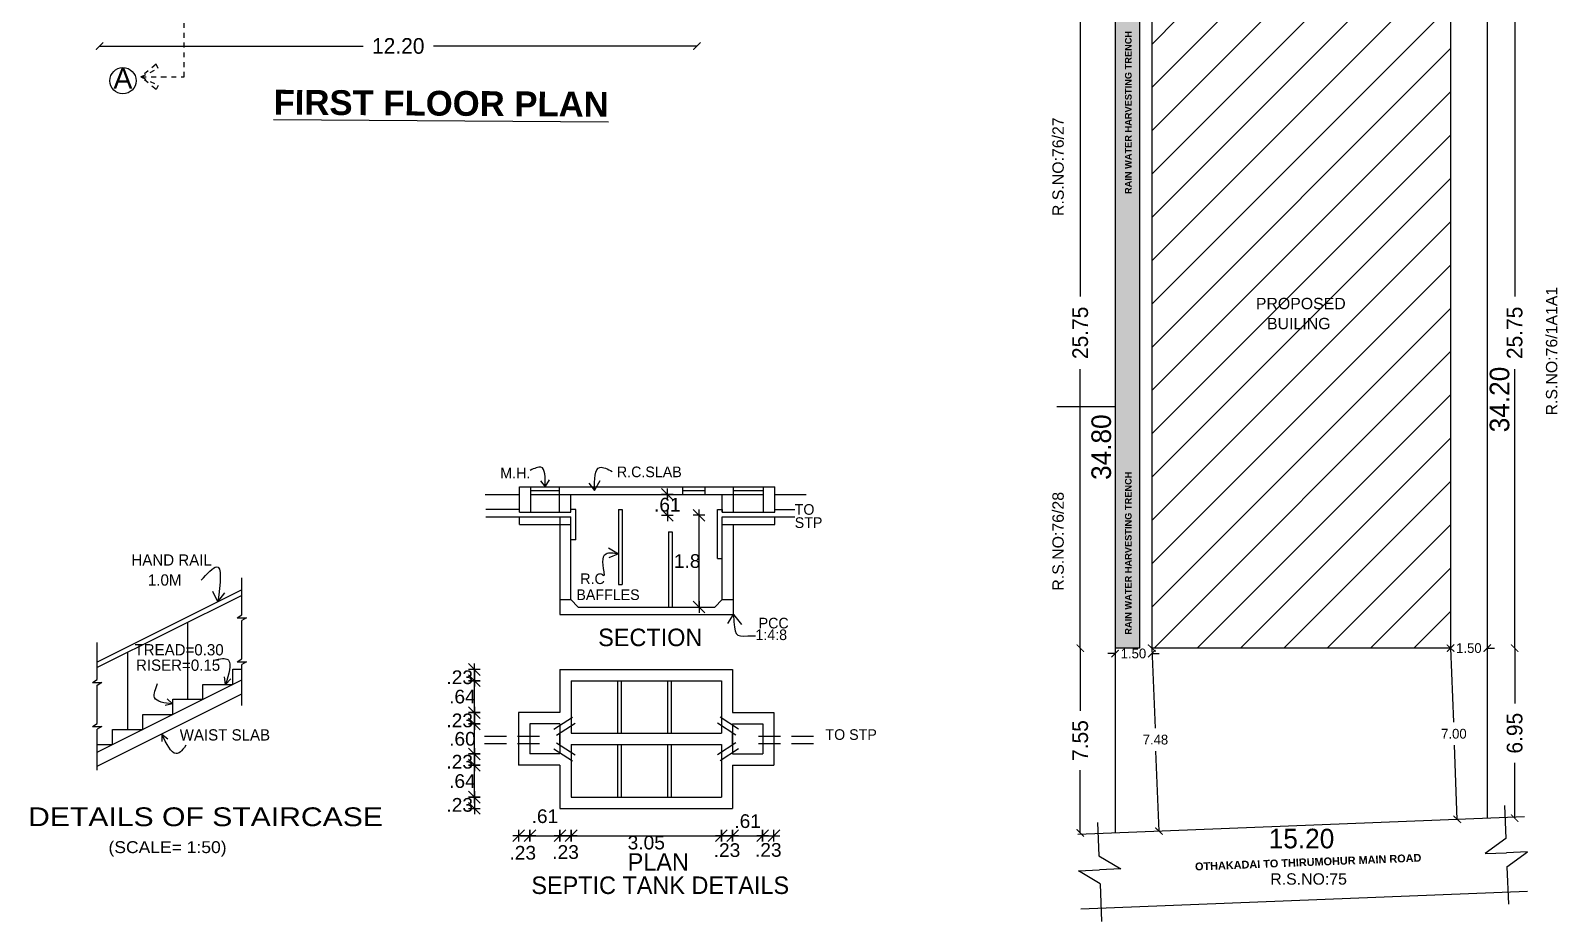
# Model space of a CAD drawing. Header units: metres. Extents: x 21686 to 22035, y 16742 to 16822.
# Drawn here: x 21707.52 to 21738.7, y 16749.36 to 16767.55 of the extents above; entities that cross this region are included whole.
import ezdxf
from ezdxf.enums import TextEntityAlignment as Align

# ---------------------------------------------------------------- set-up
doc = ezdxf.new("R2010")
doc.units = ezdxf.units.M
doc.header["$LTSCALE"] = 1.8
doc.header["$MEASUREMENT"] = 0
doc.linetypes.add('CENTER', pattern=[2, 1.25, -0.25, 0.25, -0.25])
doc.linetypes.add('HIDDEN', pattern=[0.375, 0.25, -0.125])
doc.styles.add('ARIAL', font='arial.ttf')
doc.styles.get("Standard").update_dxf_attribs({"font": 'arial.ttf'})
doc.styles.add('THIN', font='GOTHIC.TTF', dxfattribs={"height": 1})
doc.styles.add('thin1', font='arial.ttf')
doc.styles.add('TR', font='arialbd.ttf')
doc.styles.add('USA TEXT', font='GOTHIC.TTF')
doc.dimstyles.new('1-100-ED', dxfattribs={"dimtxt": 0.25, "dimasz": 0.15, "dimexe": 0.18, "dimexo": 0.0625, "dimgap": 0.129, "dimtad": 0, "dimtih": 1, "dimtoh": 1, "dimzin": 0, "dimdsep": 46, "dimtxsty": 'USA TEXT', "dimblk": 'ARCHTICK', "dimcen": 0.1, "dimse1": 1, "dimse2": 1, "dimadec": 0, "dimazin": 0, "dimtfac": 1, "dimtofl": 0, "dimtmove": 0, "dimatfit": 3, "dimldrblk": 'ARCHTICK', "dimfxl": 0, "dimtolj": 1, "dimtzin": 0, "dimarcsym": 0})
doc.dimstyles.new('Copy of 8DIM(NEW)', dxfattribs={"dimtxt": 0.28, "dimasz": 0.04, "dimexe": 0.18, "dimexo": 0.0625, "dimgap": 0.15, "dimtad": 0, "dimzin": 3, "dimdsep": 46, "dimtxsty": 'thin1', "dimblk": 'ER', "dimcen": 0.09, "dimse1": 1, "dimse2": 1, "dimadec": 0, "dimazin": 0, "dimtfac": 1, "dimtofl": 0, "dimtmove": 0, "dimatfit": 3, "dimldrblk": 'CLOSED', "dimfxl": 0, "dimfrac": 2, "dimtolj": 1, "dimtzin": 0, "dimarcsym": 0})

# ---------------------------------------------------------------- blocks, each defined once
blk = doc.blocks.new('*D86')
at = {"layer": 'Defpoints', "color": 0}
for p in [(21737.269, 16768.566), (21737.269, 16751.466), (21737.522, 16751.466)]:
    blk.add_point(p, dxfattribs=at)
at = {"color": 0, "insert": (21737.522, 16760.016), "char_height": 0.4, "attachment_point": 5, "rotation": 90, "style": 'USA TEXT'}
blk.add_mtext('\\A1;34.20', dxfattribs=at)
blk = doc.blocks.new('_ArchTick')
at = {"color": 0, "linetype": 'ByBlock', "const_width": 0.15}
blk.add_lwpolyline([(-0.5, -0.5), (0.5, 0.5)], dxfattribs=at)
blk = doc.blocks.new('*D87')
at = {"layer": 'Defpoints', "color": 0}
for p in [(21729.669, 16768.566), (21729.388, 16751.166), (21729.669, 16751.166)]:
    blk.add_point(p, dxfattribs=at)
at = {"color": 0, "insert": (21729.388, 16759.043), "char_height": 0.4, "attachment_point": 5, "rotation": 90, "style": 'USA TEXT'}
blk.add_mtext('\\A1;34.80', dxfattribs=at)
blk = doc.blocks.new('*D88')
at = {"layer": 'Defpoints', "color": 0}
for p in [(21737.269, 16751.466), (21729.669, 16751.166), (21737.28, 16751.198)]:
    blk.add_point(p, dxfattribs=at)
at = {"color": 0, "insert": (21733.476, 16751.048), "char_height": 0.4, "attachment_point": 5, "style": 'USA TEXT'}
blk.add_mtext('\\A1;15.20', dxfattribs=at)
blk = doc.blocks.new('*D90')
at = {"color": 0, "lineweight": -2}
for p, q in [((21728.958, 16767.816), (21728.958, 16762.116)), ((21728.958, 16754.939), (21728.958, 16760.638))]:
    blk.add_line(p, q, dxfattribs=at)
at = {"layer": 'Defpoints', "color": 0}
for p in [(21730.419, 16767.816), (21728.958, 16754.939), (21730.419, 16754.939)]:
    blk.add_point(p, dxfattribs=at)
at = {"color": 0, "lineweight": -2, "xscale": 0.15, "yscale": 0.15, "zscale": 0.15}
for p, rotation in [((21728.958, 16767.816), 90), ((21728.958, 16754.939), 270)]:
    blk.add_blockref('_ArchTick', p, dxfattribs=dict(at, rotation=rotation))
at = {"color": 0, "insert": (21728.958, 16761.377), "char_height": 0.32, "attachment_point": 5, "rotation": 90, "style": 'USA TEXT'}
blk.add_mtext('\\A1;25.75', dxfattribs=at)
blk = doc.blocks.new('*D91')
at = {"color": 0, "lineweight": -2}
for p, q in [((21737.829, 16767.816), (21737.829, 16762.116)), ((21737.829, 16754.939), (21737.829, 16760.638))]:
    blk.add_line(p, q, dxfattribs=at)
at = {"layer": 'Defpoints', "color": 0}
for p in [(21736.519, 16767.816), (21737.829, 16767.816), (21736.519, 16754.939)]:
    blk.add_point(p, dxfattribs=at)
at = {"color": 0, "lineweight": -2, "xscale": 0.15, "yscale": 0.15, "zscale": 0.15}
for p, rotation in [((21737.829, 16767.816), 90), ((21737.829, 16754.939), 270)]:
    blk.add_blockref('_ArchTick', p, dxfattribs=dict(at, rotation=rotation))
at = {"color": 0, "insert": (21737.829, 16761.377), "char_height": 0.32, "attachment_point": 5, "rotation": 90, "style": 'USA TEXT'}
blk.add_mtext('\\A1;25.75', dxfattribs=at)
blk = doc.blocks.new('*D97')
at = {"color": 0, "lineweight": -2}
for p, q in [((21708.93, 16767.234), (21714.314, 16767.234)), ((21721.13, 16767.234), (21715.747, 16767.234))]:
    blk.add_line(p, q, dxfattribs=at)
at = {"layer": 'Defpoints', "color": 0}
for p in [(21708.93, 16767.689), (21721.13, 16767.689), (21708.93, 16767.234)]:
    blk.add_point(p, dxfattribs=at)
at = {"color": 0, "lineweight": -2, "xscale": 0.15, "yscale": 0.15, "zscale": 0.15, "rotation": 180}
blk.add_blockref('_ArchTick', (21708.93, 16767.234), dxfattribs=at)
at = {"color": 0, "lineweight": -2, "xscale": 0.15, "yscale": 0.15, "zscale": 0.15}
blk.add_blockref('_ArchTick', (21721.13, 16767.234), dxfattribs=at)
at = {"color": 0, "insert": (21715.03, 16767.234), "char_height": 0.32, "attachment_point": 5, "style": 'USA TEXT'}
blk.add_mtext('\\A1;12.20', dxfattribs=at)
blk = doc.blocks.new('*D115')
at = {"color": 0, "lineweight": -2}
for p, q in [((21736.519, 16754.939), (21736.369, 16754.939)), ((21737.269, 16754.939), (21737.419, 16754.939))]:
    blk.add_line(p, q, dxfattribs=at)
at = {"layer": 'Defpoints', "color": 0}
for p in [(21736.519, 16754.939), (21737.269, 16754.939), (21737.269, 16754.939)]:
    blk.add_point(p, dxfattribs=at)
at = {"color": 0, "lineweight": -2, "xscale": 0.15, "yscale": 0.15, "zscale": 0.15}
blk.add_blockref('_ArchTick', (21736.519, 16754.939), dxfattribs=at)
at = {"color": 0, "lineweight": -2, "xscale": 0.15, "yscale": 0.15, "zscale": 0.15, "rotation": 180}
blk.add_blockref('_ArchTick', (21737.269, 16754.939), dxfattribs=at)
at = {"color": 0, "insert": (21736.894, 16754.939), "char_height": 0.2, "attachment_point": 5, "style": 'USA TEXT'}
blk.add_mtext('\\A1;1.50', dxfattribs=at)
blk = doc.blocks.new('*D116')
at = {"color": 0, "lineweight": -2}
for p, q in [((21729.669, 16754.829), (21729.519, 16754.829)), ((21730.419, 16754.829), (21730.569, 16754.829))]:
    blk.add_line(p, q, dxfattribs=at)
at = {"layer": 'Defpoints', "color": 0}
for p in [(21729.669, 16754.939), (21729.669, 16754.829), (21730.419, 16754.939)]:
    blk.add_point(p, dxfattribs=at)
at = {"color": 0, "lineweight": -2, "xscale": 0.15, "yscale": 0.15, "zscale": 0.15}
blk.add_blockref('_ArchTick', (21729.669, 16754.829), dxfattribs=at)
at = {"color": 0, "lineweight": -2, "xscale": 0.15, "yscale": 0.15, "zscale": 0.15, "rotation": 180}
blk.add_blockref('_ArchTick', (21730.419, 16754.829), dxfattribs=at)
at = {"color": 0, "insert": (21730.044, 16754.829), "char_height": 0.2, "attachment_point": 5, "style": 'USA TEXT'}
blk.add_mtext('\\A1;1.50', dxfattribs=at)
blk = doc.blocks.new('*D117')
at = {"color": 0, "lineweight": -2}
for p, q in [((21730.419, 16754.939), (21730.484, 16753.304)), ((21730.567, 16751.201), (21730.502, 16752.836))]:
    blk.add_line(p, q, dxfattribs=at)
at = {"layer": 'Defpoints', "color": 0}
for p in [(21730.419, 16754.939), (21730.567, 16751.201), (21730.567, 16751.201)]:
    blk.add_point(p, dxfattribs=at)
at = {"color": 0, "lineweight": -2, "xscale": 0.15, "yscale": 0.15, "zscale": 0.15}
for p, rotation in [((21730.419, 16754.939), 92.26050191181456), ((21730.567, 16751.201), 272.2605019118146)]:
    blk.add_blockref('_ArchTick', p, dxfattribs=dict(at, rotation=rotation))
at = {"color": 0, "insert": (21730.493, 16753.07), "char_height": 0.2, "attachment_point": 5, "style": 'USA TEXT'}
blk.add_mtext('\\A1;7.48', dxfattribs=at)
blk = doc.blocks.new('*D118')
at = {"color": 0, "lineweight": -2}
for p, q in [((21736.519, 16754.939), (21736.579, 16753.424)), ((21736.657, 16751.442), (21736.597, 16752.956))]:
    blk.add_line(p, q, dxfattribs=at)
at = {"layer": 'Defpoints', "color": 0}
for p in [(21736.519, 16754.939), (21736.657, 16751.442), (21736.657, 16751.442)]:
    blk.add_point(p, dxfattribs=at)
at = {"color": 0, "lineweight": -2, "xscale": 0.15, "yscale": 0.15, "zscale": 0.15}
for p, rotation in [((21736.519, 16754.939), 92.26050190616213), ((21736.657, 16751.442), 272.2605019061621)]:
    blk.add_blockref('_ArchTick', p, dxfattribs=dict(at, rotation=rotation))
at = {"color": 0, "insert": (21736.588, 16753.19), "char_height": 0.2, "attachment_point": 5, "style": 'USA TEXT'}
blk.add_mtext('\\A1;7.00', dxfattribs=at)
blk = doc.blocks.new('*D126')
at = {"color": 0, "lineweight": -2}
for p, q in [((21728.958, 16754.939), (21728.958, 16753.659)), ((21728.958, 16751.166), (21728.958, 16752.446))]:
    blk.add_line(p, q, dxfattribs=at)
at = {"layer": 'Defpoints', "color": 0}
for p in [(21729.669, 16754.939), (21728.958, 16751.166), (21729.669, 16751.166)]:
    blk.add_point(p, dxfattribs=at)
at = {"color": 0, "lineweight": -2, "xscale": 0.15, "yscale": 0.15, "zscale": 0.15}
for p, rotation in [((21728.958, 16754.939), 90), ((21728.958, 16751.166), 270)]:
    blk.add_blockref('_ArchTick', p, dxfattribs=dict(at, rotation=rotation))
at = {"color": 0, "insert": (21728.958, 16753.052), "char_height": 0.32, "attachment_point": 5, "rotation": 90, "style": 'USA TEXT'}
blk.add_mtext('\\A1;7.55', dxfattribs=at)
blk = doc.blocks.new('*D127')
at = {"color": 0, "lineweight": -2}
for p, q in [((21737.829, 16754.939), (21737.829, 16753.809)), ((21737.829, 16751.466), (21737.829, 16752.595))]:
    blk.add_line(p, q, dxfattribs=at)
at = {"layer": 'Defpoints', "color": 0}
for p in [(21737.269, 16754.939), (21737.269, 16751.466), (21737.829, 16751.466)]:
    blk.add_point(p, dxfattribs=at)
at = {"color": 0, "lineweight": -2, "xscale": 0.15, "yscale": 0.15, "zscale": 0.15}
for p, rotation in [((21737.829, 16754.939), 90), ((21737.829, 16751.466), 270)]:
    blk.add_blockref('_ArchTick', p, dxfattribs=dict(at, rotation=rotation))
at = {"color": 0, "insert": (21737.829, 16753.202), "char_height": 0.32, "attachment_point": 5, "rotation": 90, "style": 'USA TEXT'}
blk.add_mtext('\\A1;6.95', dxfattribs=at)
blk = doc.blocks.new('ER')
for p, q in [((-3, -3), (3, 3)), ((-3, 0), (3, 0)), ((0, -3), (0, 3))]:
    blk.add_line(p, q)
blk = doc.blocks.new('*D13')
at = {"color": 0, "lineweight": -2}
blk.add_line((7299.323, 5097.405), (7299.323, 5097.977), dxfattribs=at)
at = {"layer": 'Defpoints', "color": 0}
for p in [(7299.323, 5098.017), (7301.07, 5098.017), (7301.3, 5097.365)]:
    blk.add_point(p, dxfattribs=at)
at = {"color": 0, "lineweight": -2, "xscale": 0.04, "yscale": 0.04, "zscale": 0.04}
for p, rotation in [((7299.323, 5098.017), 90), ((7299.323, 5097.365), 270)]:
    blk.add_blockref('ER', p, dxfattribs=dict(at, rotation=rotation))
at = {"color": 0, "insert": (7299.079, 5097.691), "char_height": 0.28, "attachment_point": 5, "style": 'thin1'}
blk.add_mtext('\\A1;.64', dxfattribs=at)
blk = doc.blocks.new('_CLOSED')
at = {"color": 0, "linetype": 'ByBlock', "lineweight": -2}
for p, q in [((-1, 0.166667), (0, 0)), ((-1, 0.166667), (-1, -0.166667)), ((0, 0), (-1, -0.166667)), ((0, 0), (-1, 0))]:
    blk.add_line(p, q, dxfattribs=at)
blk = doc.blocks.new('*D14')
at = {"color": 0, "lineweight": -2}
blk.add_line((7299.323, 5098.287), (7299.323, 5098.82), dxfattribs=at)
at = {"layer": 'Defpoints', "color": 0}
for p in [(7299.323, 5098.86), (7300.764, 5098.86), (7300.764, 5098.247)]:
    blk.add_point(p, dxfattribs=at)
at = {"color": 0, "lineweight": -2, "xscale": 0.04, "yscale": 0.04, "zscale": 0.04}
for p, rotation in [((7299.323, 5098.86), 90), ((7299.323, 5098.247), 270)]:
    blk.add_blockref('ER', p, dxfattribs=dict(at, rotation=rotation))
at = {"color": 0, "insert": (7299.079, 5098.554), "char_height": 0.28, "attachment_point": 5, "style": 'thin1'}
blk.add_mtext('\\A1;.60', dxfattribs=at)
blk = doc.blocks.new('*D15')
at = {"color": 0, "lineweight": -2}
blk.add_line((7303.911, 5101.287), (7303.911, 5103.08), dxfattribs=at)
at = {"layer": 'Defpoints', "color": 0}
for p in [(7303.911, 5103.12), (7304.236, 5103.12), (7304.236, 5101.247)]:
    blk.add_point(p, dxfattribs=at)
at = {"color": 0, "lineweight": -2, "xscale": 0.04, "yscale": 0.04, "zscale": 0.04}
for p, rotation in [((7303.911, 5103.12), 90), ((7303.911, 5101.247), 270)]:
    blk.add_blockref('ER', p, dxfattribs=dict(at, rotation=rotation))
at = {"color": 0, "insert": (7303.669, 5102.184), "char_height": 0.28, "attachment_point": 5, "style": 'thin1'}
blk.add_mtext('\\A1;1.8', dxfattribs=at)
blk = doc.blocks.new('*D16')
at = {"color": 0, "lineweight": -2}
blk.add_line((7301.11, 5096.578), (7301.26, 5096.578), dxfattribs=at)
at = {"layer": 'Defpoints', "color": 0}
for p in [(7301.07, 5097.41), (7301.3, 5097.199), (7301.3, 5096.578)]:
    blk.add_point(p, dxfattribs=at)
at = {"color": 0, "lineweight": -2, "xscale": 0.04, "yscale": 0.04, "zscale": 0.04, "rotation": 180}
blk.add_blockref('ER', (7301.07, 5096.578), dxfattribs=at)
at = {"color": 0, "lineweight": -2, "xscale": 0.04, "yscale": 0.04, "zscale": 0.04}
blk.add_blockref('ER', (7301.3, 5096.578), dxfattribs=at)
at = {"color": 0, "insert": (7301.185, 5096.242), "char_height": 0.28, "attachment_point": 5, "style": 'thin1'}
blk.add_mtext('\\A1;.23', dxfattribs=at)
blk = doc.blocks.new('*D17')
at = {"color": 0, "lineweight": -2}
blk.add_line((7301.34, 5096.578), (7304.327, 5096.578), dxfattribs=at)
at = {"layer": 'Defpoints', "color": 0}
for p in [(7301.3, 5097.365), (7304.367, 5097.365), (7304.367, 5096.578)]:
    blk.add_point(p, dxfattribs=at)
at = {"color": 0, "lineweight": -2, "xscale": 0.04, "yscale": 0.04, "zscale": 0.04, "rotation": 180}
blk.add_blockref('ER', (7301.3, 5096.578), dxfattribs=at)
at = {"color": 0, "lineweight": -2, "xscale": 0.04, "yscale": 0.04, "zscale": 0.04}
blk.add_blockref('ER', (7304.367, 5096.578), dxfattribs=at)
at = {"color": 0, "insert": (7302.834, 5096.435), "char_height": 0.28, "attachment_point": 5, "style": 'thin1'}
blk.add_mtext('\\A1;3.05', dxfattribs=at)
blk = doc.blocks.new('*D18')
at = {"color": 0, "lineweight": -2}
blk.add_line((7300.497, 5096.576), (7301.03, 5096.576), dxfattribs=at)
at = {"layer": 'Defpoints', "color": 0}
for p in [(7300.457, 5097.908), (7301.07, 5097.238), (7301.07, 5096.576)]:
    blk.add_point(p, dxfattribs=at)
at = {"color": 0, "lineweight": -2, "xscale": 0.04, "yscale": 0.04, "zscale": 0.04, "rotation": 180}
blk.add_blockref('ER', (7300.457, 5096.576), dxfattribs=at)
at = {"color": 0, "lineweight": -2, "xscale": 0.04, "yscale": 0.04, "zscale": 0.04}
blk.add_blockref('ER', (7301.07, 5096.576), dxfattribs=at)
at = {"color": 0, "insert": (7300.764, 5096.974), "char_height": 0.28, "attachment_point": 5, "style": 'thin1'}
blk.add_mtext('\\A1;.61', dxfattribs=at)
blk = doc.blocks.new('*D19')
at = {"color": 0, "lineweight": -2}
blk.add_line((7300.267, 5096.576), (7300.417, 5096.576), dxfattribs=at)
at = {"layer": 'Defpoints', "color": 0}
for p in [(7300.227, 5097.683), (7300.457, 5097.913), (7300.457, 5096.576)]:
    blk.add_point(p, dxfattribs=at)
at = {"color": 0, "lineweight": -2, "xscale": 0.04, "yscale": 0.04, "zscale": 0.04, "rotation": 180}
blk.add_blockref('ER', (7300.227, 5096.576), dxfattribs=at)
at = {"color": 0, "lineweight": -2, "xscale": 0.04, "yscale": 0.04, "zscale": 0.04}
blk.add_blockref('ER', (7300.457, 5096.576), dxfattribs=at)
at = {"color": 0, "insert": (7300.311, 5096.227), "char_height": 0.28, "attachment_point": 5, "style": 'thin1'}
blk.add_mtext('\\A1;.23', dxfattribs=at)
blk = doc.blocks.new('*D20')
at = {"color": 0, "lineweight": -2}
blk.add_line((7299.323, 5099.13), (7299.323, 5099.702), dxfattribs=at)
at = {"layer": 'Defpoints', "color": 0}
for p in [(7299.323, 5099.742), (7301.3, 5099.742), (7300.764, 5099.09)]:
    blk.add_point(p, dxfattribs=at)
at = {"color": 0, "lineweight": -2, "xscale": 0.04, "yscale": 0.04, "zscale": 0.04}
for p, rotation in [((7299.323, 5099.742), 90), ((7299.323, 5099.09), 270)]:
    blk.add_blockref('ER', p, dxfattribs=dict(at, rotation=rotation))
at = {"color": 0, "insert": (7299.079, 5099.416), "char_height": 0.28, "attachment_point": 5, "style": 'thin1'}
blk.add_mtext('\\A1;.64', dxfattribs=at)
blk = doc.blocks.new('*D21')
at = {"color": 0, "lineweight": -2}
for p, q in [((7303.264, 5103.507), (7303.264, 5103.477)), ((7303.264, 5103.16), (7303.264, 5103.191))]:
    blk.add_line(p, q, dxfattribs=at)
at = {"layer": 'Defpoints', "color": 0}
for p in [(7303.264, 5103.547), (7304.068, 5103.547), (7304.567, 5103.12)]:
    blk.add_point(p, dxfattribs=at)
at = {"color": 0, "lineweight": -2, "xscale": 0.04, "yscale": 0.04, "zscale": 0.04}
for p, rotation in [((7303.264, 5103.547), 90), ((7303.264, 5103.12), 270)]:
    blk.add_blockref('ER', p, dxfattribs=dict(at, rotation=rotation))
at = {"color": 0, "insert": (7303.264, 5103.334), "char_height": 0.28, "attachment_point": 5, "style": 'thin1'}
blk.add_mtext('\\A1;.61', dxfattribs=at)
blk = doc.blocks.new('*D22')
at = {"color": 0, "lineweight": -2}
blk.add_line((7305.25, 5096.578), (7305.4, 5096.578), dxfattribs=at)
at = {"layer": 'Defpoints', "color": 0}
for p in [(7305.21, 5097.915), (7305.44, 5097.685), (7305.44, 5096.578)]:
    blk.add_point(p, dxfattribs=at)
at = {"color": 0, "lineweight": -2, "xscale": 0.04, "yscale": 0.04, "zscale": 0.04, "rotation": 180}
blk.add_blockref('ER', (7305.21, 5096.578), dxfattribs=at)
at = {"color": 0, "lineweight": -2, "xscale": 0.04, "yscale": 0.04, "zscale": 0.04}
blk.add_blockref('ER', (7305.44, 5096.578), dxfattribs=at)
at = {"color": 0, "insert": (7305.325, 5096.285), "char_height": 0.28, "attachment_point": 5, "style": 'thin1'}
blk.add_mtext('\\A1;.23', dxfattribs=at)
blk = doc.blocks.new('*D23')
at = {"color": 0, "lineweight": -2}
blk.add_line((7304.637, 5096.578), (7305.17, 5096.578), dxfattribs=at)
at = {"layer": 'Defpoints', "color": 0}
for p in [(7305.21, 5097.911), (7304.597, 5096.799), (7305.21, 5096.578)]:
    blk.add_point(p, dxfattribs=at)
at = {"color": 0, "lineweight": -2, "xscale": 0.04, "yscale": 0.04, "zscale": 0.04, "rotation": 180}
blk.add_blockref('ER', (7304.597, 5096.578), dxfattribs=at)
at = {"color": 0, "lineweight": -2, "xscale": 0.04, "yscale": 0.04, "zscale": 0.04}
blk.add_blockref('ER', (7305.21, 5096.578), dxfattribs=at)
at = {"color": 0, "insert": (7304.904, 5096.873), "char_height": 0.28, "attachment_point": 5, "style": 'thin1'}
blk.add_mtext('\\A1;.61', dxfattribs=at)
blk = doc.blocks.new('*D24')
at = {"color": 0, "lineweight": -2}
blk.add_line((7304.407, 5096.578), (7304.557, 5096.578), dxfattribs=at)
at = {"layer": 'Defpoints', "color": 0}
for p in [(7304.367, 5096.872), (7304.597, 5096.642), (7304.597, 5096.578)]:
    blk.add_point(p, dxfattribs=at)
at = {"color": 0, "lineweight": -2, "xscale": 0.04, "yscale": 0.04, "zscale": 0.04, "rotation": 180}
blk.add_blockref('ER', (7304.367, 5096.578), dxfattribs=at)
at = {"color": 0, "lineweight": -2, "xscale": 0.04, "yscale": 0.04, "zscale": 0.04}
blk.add_blockref('ER', (7304.597, 5096.578), dxfattribs=at)
at = {"color": 0, "insert": (7304.482, 5096.281), "char_height": 0.28, "attachment_point": 5, "style": 'thin1'}
blk.add_mtext('\\A1;.23', dxfattribs=at)
blk = doc.blocks.new('*D25')
at = {"color": 0, "lineweight": -2}
blk.add_line((7299.323, 5097.325), (7299.323, 5097.175), dxfattribs=at)
at = {"layer": 'Defpoints', "color": 0}
for p in [(7301.465, 5097.365), (7299.323, 5097.135), (7301.465, 5097.135)]:
    blk.add_point(p, dxfattribs=at)
at = {"color": 0, "lineweight": -2, "xscale": 0.04, "yscale": 0.04, "zscale": 0.04}
for p, rotation in [((7299.323, 5097.365), 90), ((7299.323, 5097.135), 270)]:
    blk.add_blockref('ER', p, dxfattribs=dict(at, rotation=rotation))
at = {"color": 0, "insert": (7299.024, 5097.205), "char_height": 0.28, "attachment_point": 5, "style": 'thin1'}
blk.add_mtext('\\A1;.23', dxfattribs=at)
blk = doc.blocks.new('*D26')
at = {"color": 0, "lineweight": -2}
blk.add_line((7299.323, 5098.207), (7299.323, 5098.057), dxfattribs=at)
at = {"layer": 'Defpoints', "color": 0}
for p in [(7299.323, 5098.017), (7301.465, 5098.247), (7301.465, 5098.017)]:
    blk.add_point(p, dxfattribs=at)
at = {"color": 0, "lineweight": -2, "xscale": 0.04, "yscale": 0.04, "zscale": 0.04}
for p, rotation in [((7299.323, 5098.247), 90), ((7299.323, 5098.017), 270)]:
    blk.add_blockref('ER', p, dxfattribs=dict(at, rotation=rotation))
at = {"color": 0, "insert": (7299.024, 5098.086), "char_height": 0.28, "attachment_point": 5, "style": 'thin1'}
blk.add_mtext('\\A1;.23', dxfattribs=at)
blk = doc.blocks.new('*D27')
at = {"color": 0, "lineweight": -2}
blk.add_line((7299.323, 5099.05), (7299.323, 5098.9), dxfattribs=at)
at = {"layer": 'Defpoints', "color": 0}
for p in [(7301.465, 5099.09), (7299.323, 5098.86), (7301.465, 5098.86)]:
    blk.add_point(p, dxfattribs=at)
at = {"color": 0, "lineweight": -2, "xscale": 0.04, "yscale": 0.04, "zscale": 0.04}
for p, rotation in [((7299.323, 5099.09), 90), ((7299.323, 5098.86), 270)]:
    blk.add_blockref('ER', p, dxfattribs=dict(at, rotation=rotation))
at = {"color": 0, "insert": (7299.024, 5098.93), "char_height": 0.28, "attachment_point": 5, "style": 'thin1'}
blk.add_mtext('\\A1;.23', dxfattribs=at)
blk = doc.blocks.new('*D28')
at = {"color": 0, "lineweight": -2}
blk.add_line((7299.323, 5099.932), (7299.323, 5099.782), dxfattribs=at)
at = {"layer": 'Defpoints', "color": 0}
for p in [(7301.465, 5099.972), (7299.323, 5099.742), (7301.465, 5099.742)]:
    blk.add_point(p, dxfattribs=at)
at = {"color": 0, "lineweight": -2, "xscale": 0.04, "yscale": 0.04, "zscale": 0.04}
for p, rotation in [((7299.323, 5099.972), 90), ((7299.323, 5099.742), 270)]:
    blk.add_blockref('ER', p, dxfattribs=dict(at, rotation=rotation))
at = {"color": 0, "insert": (7299.024, 5099.811), "char_height": 0.28, "attachment_point": 5, "style": 'thin1'}
blk.add_mtext('\\A1;.23', dxfattribs=at)
blk = doc.blocks.new('A$C14F63984')
for p, q in [((4.675, 4.962), (4.675, 5.717)), ((4.675, 5.475), (1.721, 3.998)), ((4.675, 5.36), (1.721, 3.884)), ((4.187, 5.231), (4.083, 5.436)), ((4.187, 5.231), (4.326, 5.414)), ((3.572, 3.237), (3.572, 4.809)), ((4.58, 4.9), (4.676, 4.962)), ((4.58, 4.9), (4.771, 4.9)), ((4.771, 4.9), (4.675, 4.844)), ((4.676, 4.065), (4.676, 4.845)), ((1.722, 3.64), (1.721, 4.394)), ((2.345, 2.623), (2.345, 4.196)), ((4.58, 4.003), (4.676, 4.065)), ((4.492, 3.85), (4.675, 3.85)), ((4.492, 3.543), (4.492, 3.85)), ((4.58, 4.003), (4.771, 4.003)), ((4.771, 4.003), (4.675, 3.947)), ((4.675, 3.112), (4.675, 3.947)), ((1.627, 3.578), (1.723, 3.64)), ((1.627, 3.578), (1.817, 3.578)), ((1.721, 2.158), (4.675, 3.635)), ((1.817, 3.578), (1.721, 3.522)), ((1.723, 2.743), (1.722, 3.523)), ((3.878, 3.237), (3.878, 3.543)), ((3.878, 3.543), (4.492, 3.543)), ((4.342, 3.543), (4.322, 3.695)), ((4.342, 3.543), (4.449, 3.653)), ((1.721, 1.872), (4.675, 3.349)), ((3.261, 3.142), (3.112, 3.108)), ((3.261, 3.142), (3.15, 3.247)), ((3.265, 2.93), (3.265, 3.237)), ((3.265, 3.237), (3.878, 3.237)), ((2.652, 2.93), (3.265, 2.93)), ((2.652, 2.623), (2.652, 2.93)), ((1.627, 2.681), (1.723, 2.743)), ((1.627, 2.681), (1.817, 2.681)), ((1.817, 2.681), (1.721, 2.625)), ((1.721, 1.789), (1.721, 2.625)), ((2.038, 2.623), (2.652, 2.623)), ((2.038, 2.317), (2.038, 2.623)), ((3.043, 2.528), (3.04, 2.374)), ((3.043, 2.528), (3.162, 2.431)), ((1.721, 2.317), (2.038, 2.317))]:
    blk.add_line(p, q)
for points, knots in [([(3.848, 5.669), (3.968, 5.801), (4.301, 6.165), (4.236, 5.606), (4.187, 5.231)], [0, 0, 0, 0, 16.138993, 44.753627, 44.753627, 44.753627, 44.753627]), ([(4.139, 4.045), (4.294, 4.08), (4.508, 4.064), (4.408, 3.75), (4.342, 3.543)], [15.886099, 15.886099, 15.886099, 15.886099, 26.884594, 47.876603, 47.876603, 47.876603, 47.876603]), ([(3.534, 2.301), (3.446, 2.169), (3.279, 2.035), (3.136, 2.332), (3.043, 2.528)], [15.886099, 15.886099, 15.886099, 15.886099, 26.884594, 47.876603, 47.876603, 47.876603, 47.876603])]:
    blk.add_open_spline(points, degree=3, knots=knots)
blk.add_spline([(3.261, 3.142), (2.895, 3.274), (2.955, 3.559)], degree=3)
at = {"style": 'THIN'}
for s, p in [(' HAND RAIL', (2.336, 5.967)), ('1.0M', (2.759, 5.559)), ('TREAD=0.30', (2.484, 4.134)), ('RISER=0.15', (2.515, 3.82)), ('WAIST SLAB', (3.407, 2.396))]:
    blk.add_text(s, height=0.23, dxfattribs=at).set_placement(p)
for s, height, width, p in [(' DETAILS OF STAIRCASE', 0.38333, 1.2, (0.14, 0.647)), ('(SCALE= 1:50)', 0.24278, 1.1, (1.953, 0.097))]:
    blk.add_text(s, height=height, dxfattribs=dict(at, width=width)).set_placement(p)
blk = doc.blocks.new('A$C63A2327E')
for p, q in [((1.514, 7.948), (1.514, 8.467)), ((1.514, 8.467), (1.744, 8.467)), ((1.744, 8.467), (2.328, 8.467)), ((1.744, 7.948), (1.744, 8.467)), ((1.943, 8.589), (2.036, 8.467)), ((2.036, 8.467), (2.126, 8.608)), ((2.328, 8.467), (4.844, 8.467)), ((2.328, 7.948), (2.328, 8.467)), ((2.328, 7.948), (2.328, 8.467)), ((2.928, 8.541), (3.044, 8.394)), ((3.044, 8.394), (3.162, 8.596)), ((4.844, 8.314), (4.844, 8.467)), ((4.844, 8.314), (4.844, 8.467)), ((4.844, 8.467), (5.304, 8.467)), ((5.304, 8.467), (5.884, 8.467)), ((5.304, 8.314), (5.304, 8.467)), ((5.884, 7.948), (5.884, 8.467)), ((5.884, 7.948), (5.884, 8.467)), ((5.884, 8.467), (6.497, 8.467)), ((6.497, 7.948), (6.497, 8.467)), ((6.497, 8.467), (6.727, 8.467)), ((6.727, 7.948), (6.727, 8.467)), ((0.81, 8.314), (1.514, 8.314)), ((1.744, 8.39), (2.328, 8.39)), ((1.744, 8.314), (2.328, 8.314)), ((2.328, 8.314), (4.844, 8.314)), ((2.558, 7.948), (2.558, 8.314)), ((4.844, 8.39), (5.304, 8.39)), ((4.844, 8.314), (5.304, 8.314)), ((5.304, 8.314), (5.884, 8.314)), ((5.654, 7.948), (5.654, 8.314)), ((5.884, 8.39), (6.497, 8.39)), ((5.884, 8.314), (6.497, 8.314)), ((6.727, 8.314), (7.365, 8.314)), ((1.514, 8.007), (0.824, 8.007)), ((0.824, 7.854), (2.558, 7.854)), ((1.514, 7.948), (2.558, 7.948)), ((1.514, 7.7), (1.514, 7.854)), ((1.514, 7.7), (1.514, 7.854)), ((2.338, 7.854), (2.338, 5.86)), ((2.659, 8.007), (2.558, 8.007)), ((2.558, 6.167), (2.558, 7.854)), ((2.659, 7.385), (2.659, 8.007)), ((3.532, 8.006), (3.609, 8.006)), ((3.532, 8.006), (3.532, 6.473)), ((3.609, 8.006), (3.609, 6.473)), ((5.552, 8.007), (5.654, 8.007)), ((5.552, 7.007), (5.552, 8.007)), ((5.654, 8.007), (5.654, 7.948)), ((5.654, 7.948), (6.727, 7.948)), ((5.654, 7.854), (7.133, 7.854)), ((5.654, 6.167), (5.654, 7.854)), ((6.727, 8.007), (7.133, 8.007)), ((6.727, 7.7), (6.727, 7.854)), ((1.514, 7.7), (2.558, 7.7)), ((4.555, 7.547), (4.631, 7.547)), ((4.555, 7.547), (4.555, 6.014)), ((4.631, 7.547), (4.631, 6.014)), ((5.654, 7.7), (6.727, 7.7)), ((5.654, 7.7), (6.727, 7.7)), ((5.884, 5.86), (5.884, 7.7)), ((2.659, 7.385), (2.558, 7.385)), ((5.552, 7.007), (5.654, 7.007)), ((3.532, 6.473), (3.609, 6.473)), ((2.328, 6.167), (2.558, 6.167)), ((2.711, 6.014), (2.558, 6.167)), ((2.711, 6.014), (5.5, 6.014)), ((5.5, 6.014), (5.654, 6.167)), ((5.654, 6.167), (5.884, 6.167)), ((2.338, 5.86), (5.884, 5.86)), ((5.767, 5.679), (5.884, 5.86)), ((5.884, 5.86), (6.044, 5.655)), ((2.338, 4.739), (5.864, 4.739)), ((2.338, 4.739), (2.338, 3.857)), ((5.864, 4.739), (5.864, 3.857)), ((2.568, 4.509), (2.568, 3.435)), ((2.568, 4.509), (5.634, 4.509)), ((3.513, 4.509), (3.513, 3.435)), ((3.59, 4.509), (3.59, 3.435)), ((4.535, 4.509), (4.535, 3.435)), ((4.612, 4.509), (4.612, 3.435)), ((5.634, 4.509), (5.634, 3.435)), ((2.338, 3.857), (1.494, 3.857)), ((1.494, 3.857), (1.494, 2.784)), ((5.864, 3.857), (6.708, 3.857)), ((6.708, 3.857), (6.708, 2.784)), ((1.724, 3.627), (1.724, 3.014)), ((2.338, 3.627), (1.724, 3.627)), ((2.338, 3.627), (2.338, 3.014)), ((2.338, 3.205), (2.338, 3.435)), ((2.568, 3.435), (5.634, 3.435)), ((5.864, 3.627), (6.478, 3.627)), ((5.864, 3.627), (5.864, 3.014)), ((5.864, 3.627), (5.864, 3.014)), ((5.864, 3.205), (5.864, 3.435)), ((6.478, 3.627), (6.478, 3.014)), ((2.568, 3.205), (5.634, 3.205)), ((2.568, 3.205), (2.568, 2.132)), ((3.513, 3.205), (3.513, 2.132)), ((3.59, 3.205), (3.59, 2.132)), ((4.535, 3.205), (4.535, 2.132)), ((4.612, 3.205), (4.612, 2.132)), ((5.634, 3.205), (5.634, 2.132)), ((2.338, 3.014), (1.724, 3.014)), ((5.864, 3.014), (6.478, 3.014)), ((2.338, 2.784), (1.494, 2.784)), ((2.338, 2.784), (2.338, 1.902)), ((5.864, 2.784), (6.708, 2.784)), ((5.864, 2.784), (5.864, 1.902)), ((2.338, 1.902), (5.864, 1.902)), ((2.568, 2.132), (5.634, 2.132))]:
    blk.add_line(p, q)
at = {"linetype": 'HIDDEN'}
for p, q in [((2.214, 3.523), (2.673, 3.819)), ((5.987, 3.523), (5.529, 3.819)), ((2.27, 3.4), (2.729, 3.696)), ((5.931, 3.4), (5.473, 3.696)), ((0.795, 3.377), (2.114, 3.377)), ((0.795, 3.224), (2.114, 3.224)), ((2.27, 3.24), (2.729, 2.944)), ((5.931, 3.24), (5.473, 2.944)), ((6.393, 3.377), (7.712, 3.377)), ((6.393, 3.224), (7.712, 3.224)), ((2.214, 3.117), (2.673, 2.821)), ((5.987, 3.117), (5.529, 2.821))]:
    blk.add_line(p, q, dxfattribs=at)
blk.add_lwpolyline([(3.332, 7.222), (3.532, 7.103), (3.335, 7.018)])
for points in [[(2.036, 8.467), (1.948, 8.87), (1.733, 8.805)], [(3.044, 8.394), (3.153, 8.866), (3.406, 8.781)], [(3.25, 6.658), (3.282, 7.103), (3.532, 7.103)]]:
    blk.add_spline(points, degree=3)
at = {"ltscale": 1.5}
blk.add_open_spline([(5.884, 5.86), (5.904, 5.415), (5.917, 5.416), (6.276, 5.427), (6.331, 5.428)], degree=3, knots=[0, 0, 0, 0, 34.985681, 41.416478, 41.416478, 41.416478, 41.416478], dxfattribs=at)
at = {"style": 'THIN'}
for s, height, p in [('M.H.', 0.2172, (1.119, 8.639)), ('R.C.SLAB', 0.2172, (3.501, 8.665)), ('TO', 0.2172, (7.132, 7.898)), ('STP', 0.2172, (7.132, 7.629)), ('R.C', 0.2172, (2.754, 6.483)), ('BAFFLES', 0.2172, (2.674, 6.157)), ('PCC', 0.2172, (6.396, 5.577)), ('SECTION', 0.3578, (3.119, 5.215)), ('1:4:8', 0.2172, (6.33, 5.339)), ('TO STP', 0.2172, (7.76, 3.301)), ('PLAN', 0.3578, (3.721, 0.629)), ('SEPTIC TANK DETAILS', 0.35778, (1.754, 0.154))]:
    blk.add_text(s, height=height, dxfattribs=at).set_placement(p)
for base, p1, p2, text, picture, middle in [((4.531, 8.314), (5.834, 7.887), (5.336, 8.314), '.61', '*D21', (4.531, 8.1)), ((0.591, 4.509), (2.732, 4.739), (2.732, 4.509), '.23', '*D28', (0.292, 4.578)), ((0.591, 3.627), (2.732, 3.857), (2.732, 3.627), '.23', '*D27', (0.292, 3.696)), ((0.591, 2.784), (2.732, 3.014), (2.732, 2.784), '.23', '*D26', (0.292, 2.853)), ((0.591, 1.902), (2.732, 2.132), (2.732, 1.902), '.23', '*D25', (0.292, 1.971))]:
    dim = blk.add_linear_dim(base=base, p1=p1, p2=p2, angle=90, text=text, dimstyle='Copy of 8DIM(NEW)', override={"dimpost": '<>\\X', "dimtmove": 2})
    dim.commit()
    dim.dimension.update_dxf_attribs({"geometry": picture, "text_midpoint": middle, "dimtype": 128, "insert": (-7298.733, -5095.233)})
for base, p1, p2, text, picture, middle in [((5.178, 7.887), (5.503, 6.014), (5.503, 7.887), '1.8', '*D15', (4.936, 6.95)), ((0.591, 4.509), (2.031, 3.857), (2.568, 4.509), '.64', '*D20', (0.346, 4.183)), ((0.591, 3.627), (2.031, 3.014), (2.031, 3.627), '.60', '*D14', (0.346, 3.32)), ((0.591, 2.784), (2.568, 2.132), (2.338, 2.784), '.64', '*D13', (0.346, 2.458))]:
    dim = blk.add_linear_dim(base=base, p1=p1, p2=p2, angle=90, text=text, dimstyle='Copy of 8DIM(NEW)', override={"dimpost": '<>\\X', "dimtmove": 2})
    dim.commit()
    dim.dimension.update_dxf_attribs({"geometry": picture, "text_midpoint": middle, "insert": (-7298.733, -5095.233)})
for base, p1, p2, text, picture, middle in [((1.724, 1.342), (1.494, 2.45), (1.724, 2.68), '.23', '*D19', (1.578, 0.994)), ((2.338, 1.342), (1.724, 2.675), (2.338, 2.004), '.61', '*D18', (2.031, 1.741)), ((6.478, 1.345), (5.864, 1.566), (6.478, 2.677), '.61', '*D23', (6.171, 1.64)), ((6.708, 1.345), (6.478, 2.682), (6.708, 2.452), '.23', '*D22', (6.593, 1.052)), ((2.568, 1.345), (2.338, 2.177), (2.568, 1.966), '.23', '*D16', (2.453, 1.008)), ((5.864, 1.345), (5.634, 1.639), (5.864, 1.409), '.23', '*D24', (5.749, 1.048))]:
    dim = blk.add_linear_dim(base=base, p1=p1, p2=p2, text=text, dimstyle='Copy of 8DIM(NEW)', override={"dimpost": '<>\\X', "dimtmove": 2})
    dim.commit()
    dim.dimension.update_dxf_attribs({"geometry": picture, "text_midpoint": middle, "dimtype": 128, "insert": (-7298.733, -5095.233)})
dim = blk.add_linear_dim(base=(5.634, 1.345), p1=(2.568, 2.132), p2=(5.634, 2.132), text='3.05', dimstyle='Copy of 8DIM(NEW)', override={"dimpost": '<>\\X', "dimtmove": 2})
dim.commit()
dim.dimension.update_dxf_attribs({"geometry": '*D17', "text_midpoint": (4.101, 1.202), "insert": (-7298.733, -5095.233)})

msp = doc.modelspace()

# ---------------------------------------------------------------- hatches: boundary and pattern name
at = {"lineweight": 18}
h = msp.add_hatch(dxfattribs=at)
h.set_pattern_fill('GRAVEL', color=256, scale=0.5)
h.set_pattern_definition([(228.012787504, (802012.23714, -5074.144965), (-4, -4.5), [0.067268, -6.65954402354]), (184.969740728, (802012.192141, -5074.194965), (6, 0.5), [0.115434, -11.4279623806]), (132.510447078, (802012.07714, -5074.204965), (5, -5.4999999999999), [0.081394, -8.05801629805]), (267.273689006, (802011.882141, -5074.329965), (0.5, 10), [0.105119, -10.4067790208]), (292.833654178, (802011.877141, -5074.434965), (-2.5, 6), [0.1030775, -10.20468656404]), (357.273689006, (802011.917141, -5074.529965), (-10, 0.5), [0.105119, -10.4067790208]), (37.6942404667, (802012.022141, -5074.534965), (-6.5, -5), [0.1390145, -13.76242427446]), (72.255328375, (802012.132141, -5074.449965), (3.5, 11), [0.131244, -12.9931607484]), (121.429565615, (802012.172141, -5074.324965), (-4, 6.5), [0.105475, -10.44203655486]), (175.236358309, (802012.11714, -5074.234965), (5.5, -0.5), [0.120416, -5.9003812894]), (222.397437798, (802011.997141, -5074.224965), (-5.99999999999998, -5.5), [0.155724, -15.4166875024]), (138.814074834, (802012.37714, -5074.334965), (-3.5, 3), [0.0531505, -5.26192240637]), (171.46923439, (802012.337141, -5074.299965), (6.5, -1), [0.1011185, -10.01075570808]), (225, (802012.23714, -5074.28496), (-1e-16, -0.5), [0.0707105, -0.6363962812]), (203.198590514, (802012.20214, -5074.224965), (2.5, 1), [0.038079, -3.76980755293]), (291.801409486, (802012.16714, -5074.23996), (-0.5, 1.5), [0.0538515, -2.63873090357]), (30.963756532, (802012.18714, -5074.289965), (1.5, 1), [0.0874645, -2.82801144742]), (161.565051177, (802012.26214, -5074.24496), (1, -0.5), [0.0632455, -1.5178933301]), (16.389540334, (802011.877141, -5074.239965), (5, 1.5), [0.0886, -8.77142257333]), (70.346175942, (802011.96214, -5074.214965), (-2.0000000000006, -5.5000000000017), [0.0743305, -7.35870387366]), (293.198590514, (802012.26214, -5074.144965), (-1, 2.5), [0.0761575, -3.73172905293]), (343.610459666, (802012.292141, -5074.214965), (-5, 1.5), [0.0886, -8.77142257333]), (339.44395478, (802011.87714, -5074.549965), (-2.5, 1), [0.08544, -4.18656187266]), (294.775140569, (802011.95714, -5074.579965), (-2.5, 5.5), [0.071589, -7.08732153164]), (66.801409486, (802012.26714, -5074.644965), (1, 2.5), [0.0761575, -3.73172905293]), (17.3540246363, (802012.297141, -5074.574965), (-6.5, -2), [0.0838155, -8.29771180712]), (69.44395478, (802012.02214, -5074.644965), (-1, -2.5), [0.04272, -4.22928187266]), (101.309932474, (802012.23714, -5074.64496), (-0.5, 2), [0.025495, -2.5240147568]), (165.963756532, (802012.23214, -5074.61996), (1.5, -0.5), [0.1030775, -1.9584753128]), (186.009005957, (802012.132141, -5074.594965), (5, 0.5), [0.095525, -9.45696158727]), (303.690067526, (802012.18714, -5074.33496), (-0.5, 1), [0.072111, -1.73066463773]), (353.157226587, (802012.227141, -5074.394965), (8.5, -1), [0.125897, -12.463781312]), (60.945395901, (802012.35214, -5074.409965), (-2, -3.5), [0.051478, -5.0963370705]), (90, (802012.37714, -5074.36496), (-0.5, 0.5), [0.03, -0.47]), (120.256437164, (802012.12214, -5074.579965), (2, -3.5), [0.069462, -6.87675999472]), (48.012787504, (802012.08714, -5074.519965), (4, 4.5), [0.134536, -6.59227602354]), (0, (802012.17714, -5074.41996), (0.5, 0.5), [0.13, -0.37]), (325.304846469, (802012.30714, -5074.419965), (5.0000000000001, -3.4999999999999), [0.079057, -7.82663715042]), (254.054604099, (802012.37214, -5074.464965), (-0.5, -2), [0.072801, -3.56725394464]), (207.645975364, (802012.352141, -5074.534965), (-9.5, -5), [0.1185325, -11.73473709113]), (175.42607874, (802012.247141, -5074.589965), (-6.5, 0.5), [0.1253995, -12.414536704])])
h.paths.add_polyline_path([(21730.1692, 16767.8157), (21729.6692, 16767.8157), (21729.6692, 16759.8657), (21729.6692, 16754.9388), (21730.1692, 16754.9388), (21730.1692, 16759.8657)])
h.paths.add_polyline_path([(21730.0433, 16764.1768), (21730.0433, 16767.5784), (21729.8338, 16767.5784), (21729.8338, 16764.1768)], flags=24)
h.paths.add_polyline_path([(21730.0433, 16755.178), (21730.0433, 16758.5796), (21729.8338, 16758.5796), (21729.8338, 16755.178)], flags=24)
h = msp.add_hatch()
h.set_pattern_fill('ANSI31', color=256, scale=5)
h.set_pattern_definition([(45, (802011.87714, -5074.64496), (-0.44194173824, 0.44194173824), [])])
h.paths.add_polyline_path([(21736.5192, 16767.8157), (21730.4192, 16767.8157), (21730.4192, 16759.8657), (21730.4192, 16754.9388), (21736.5192, 16754.9388)])
h.paths.add_polyline_path([(21732.7119, 16761.3875), (21734.127, 16761.3875), (21734.127, 16761.747), (21732.7119, 16761.747)], flags=24)
h.paths.add_polyline_path([(21732.4838, 16761.796), (21734.4387, 16761.796), (21734.4387, 16762.1557), (21732.4838, 16762.1557)], flags=24)

# ---------------------------------------------------------------- linework, layer by layer
at = {"linetype": 'HIDDEN', "ltscale": 0.003}
msp.add_line((21710.6603, 16766.604), (21710.6603, 16795.1868), dxfattribs=at)
for p, q in [((21729.6692, 16768.5657), (21729.6692, 16759.8657)), ((21737.2692, 16768.5657), (21737.2692, 16751.4657)), ((21730.1692, 16767.8157), (21730.1692, 16759.8657)), ((21730.4192, 16767.8157), (21730.4192, 16759.8657)), ((21736.5192, 16767.8157), (21736.5192, 16754.9388)), ((21729.6692, 16759.8657), (21728.4765, 16759.8657)), ((21729.6692, 16759.8657), (21729.6692, 16751.1657)), ((21730.1692, 16759.8657), (21730.1692, 16754.9388)), ((21730.4192, 16759.8657), (21730.4192, 16754.9388)), ((21730.1692, 16754.9388), (21729.6692, 16754.9388)), ((21736.5192, 16754.9388), (21730.4192, 16754.9388)), ((21737.6217, 16751.7274), (21737.6484, 16751.0504)), ((21738.0299, 16751.4957), (21728.9085, 16751.1357)), ((21729.3126, 16751.377), (21729.34, 16750.7001)), ((21737.6484, 16751.0504), (21737.2288, 16750.7453)), ((21729.34, 16750.7001), (21729.7828, 16750.4294)), ((21737.2288, 16750.7453), (21737.6598, 16750.7623)), ((21738.0909, 16750.7793), (21737.6598, 16750.7623)), ((21737.6712, 16750.4741), (21738.0909, 16750.7793)), ((21728.9207, 16750.3945), (21729.3517, 16750.412)), ((21729.3634, 16750.1238), (21728.9207, 16750.3945)), ((21729.7828, 16750.4294), (21729.3517, 16750.412)), ((21737.6712, 16750.4741), (21737.7014, 16749.708)), ((21729.3634, 16750.1238), (21729.3944, 16749.3577)), ((21738.0901, 16749.9711), (21728.9687, 16749.6111))]:
    msp.add_line(p, q)
at = {"linetype": 'CENTER', "ltscale": 0.05}
for p, q in [((21710.0882, 16766.8619), (21709.7712, 16766.604)), ((21709.7712, 16766.604), (21710.1293, 16766.7767)), ((21709.7712, 16766.604), (21710.6603, 16766.604)), ((21709.7712, 16766.604), (21710.1293, 16766.4313)), ((21710.0882, 16766.3461), (21709.7712, 16766.604))]:
    msp.add_line(p, q, dxfattribs=at)
at = {"ltscale": 0.1}
for p, q in [((21710.1293, 16766.7767), (21710.0882, 16766.8619)), ((21710.1293, 16766.4313), (21710.0882, 16766.3461))]:
    msp.add_line(p, q, dxfattribs=at)
msp.add_circle((21709.4085, 16766.525), 0.2684)

# ---------------------------------------------------------------- block references
for name, p in [('A$C63A2327E', (21715.9942, 16749.7646)), ('A$C14F63984', (21707.1598, 16750.6568))]:
    msp.add_blockref(name, p)

# ---------------------------------------------------------------- texts
at = {"ltscale": 0.1, "style": 'TR'}
for s, height, rotation, p in [('RAIN WATER HARVESTING TRENCH', 0.135, 90, (21730.006, 16764.2117)), ('RAIN WATER HARVESTING TRENCH', 0.135, 90, (21730.006, 16755.2129)), ('OTHAKADAI TO THIRUMOHUR MAIN ROAD', 0.15894, 2.2605, (21731.3046, 16750.3985))]:
    msp.add_text(s, height=height, rotation=rotation, dxfattribs=at).set_placement(p)
msp.add_text('A', height=0.4143).set_placement((21709.214, 16766.3654))
at = {"style": 'TR'}
msp.add_text('%%UFIRST FLOOR PLAN', height=0.50689, rotation=359.62555, dxfattribs=at).set_placement((21712.4829, 16765.8342))
at = {"style": 'ARIAL'}
for s, height, rotation, p in [('R.S.NO:76/27', 0.231755, 90, (21728.5045, 16764.7695)), ('R.S.NO:76/1A1A1', 0.231755, 90, (21738.5836, 16761.0045)), ('PROPOSED', 0.23176, 360, (21733.4612, 16761.9758)), ('BUILING', 0.23176, 360, (21733.4194, 16761.5672)), ('R.S.NO:76/28', 0.231755, 90, (21728.5045, 16757.1209)), ('R.S.NO:75', 0.23176, 360, (21733.6206, 16750.2254))]:
    msp.add_text(s, height=height, rotation=rotation, dxfattribs=at).set_placement(p, align=Align.MIDDLE_CENTER)

# ---------------------------------------------------------------- dimensions: what is measured, and where the dimension line sits
dim = msp.add_linear_dim(base=(21729.3877, 16751.1657), p1=(21729.6692, 16768.5657), p2=(21729.6692, 16751.1657), angle=270, dimstyle='1-100-ED', override={"dimtxt": 0.4, "dimtih": 0, "dimlfac": 2, "dimsd1": 1, "dimsd2": 1})
dim.commit()
dim.dimension.update_dxf_attribs({"geometry": '*D87', "text_midpoint": (21729.3877, 16759.0432), "dimtype": 161})
for p1, p2, distance, override, picture, middle in [((21737.2692, 16768.5657), (21737.2692, 16751.4657), 0.2524, {"dimtxt": 0.4, "dimtih": 0, "dimlfac": 2, "dimsd1": 1, "dimsd2": 1}, '*D86', (21737.5216, 16760.0157)), ((21730.4192, 16767.8157), (21730.4192, 16754.9391), -1.4609, {"dimtxt": 0.32, "dimgap": 0.2, "dimtih": 0, "dimlfac": 2}, '*D90', (21728.9583, 16761.3774)), ((21736.5192, 16754.9391), (21736.5192, 16767.8157), -1.3096, {"dimtxt": 0.32, "dimgap": 0.2, "dimtih": 0, "dimlfac": 2}, '*D91', (21737.8288, 16761.3774)), ((21721.1302, 16767.6894), (21708.9302, 16767.6894), 0.455, {"dimtxt": 0.32, "dimgap": 0.2}, '*D97', (21715.0302, 16767.2344)), ((21736.5192, 16754.9388), (21737.2692, 16754.9388), 0, {"dimtxt": 0.2, "dimlfac": 2}, '*D115', (21736.8942, 16754.9388)), ((21729.6692, 16754.9388), (21729.6692, 16751.1657), -0.7109, {"dimtxt": 0.32, "dimgap": 0.2, "dimtih": 0, "dimlfac": 2}, '*D126', (21728.9583, 16753.0523)), ((21730.4192, 16754.9388), (21729.6692, 16754.9388), 0.1094, {"dimtxt": 0.2, "dimlfac": 2}, '*D116', (21730.0442, 16754.8294)), ((21730.4192, 16754.9388), (21730.5667, 16751.2011), 0, {"dimtxt": 0.2, "dimlfac": 2}, '*D117', (21730.493, 16753.07)), ((21736.5192, 16754.9388), (21736.6572, 16751.4416), 0, {"dimtxt": 0.2, "dimlfac": 2}, '*D118', (21736.5882, 16753.1902)), ((21737.2692, 16754.9388), (21737.2692, 16751.4657), 0.5596, {"dimtxt": 0.32, "dimgap": 0.2, "dimtih": 0, "dimlfac": 2}, '*D127', (21737.8288, 16753.2023))]:
    dim = msp.add_aligned_dim(p1=p1, p2=p2, distance=distance, dimstyle='1-100-ED', override=override)
    dim.commit()
    dim.dimension.update_dxf_attribs({"geometry": picture, "text_midpoint": middle})
dim = msp.add_linear_dim(base=(21737.2798, 16751.1977), p1=(21729.6692, 16751.1657), p2=(21737.2692, 16751.4657), angle=2.2605, text='15.20', dimstyle='1-100-ED', override={"dimtxt": 0.4, "dimsd1": 1, "dimsd2": 1})
dim.commit()
dim.dimension.update_dxf_attribs({"geometry": '*D88', "text_midpoint": (21733.4761, 16751.0475), "dimtype": 161})

doc.saveas('drawing.dxf')
